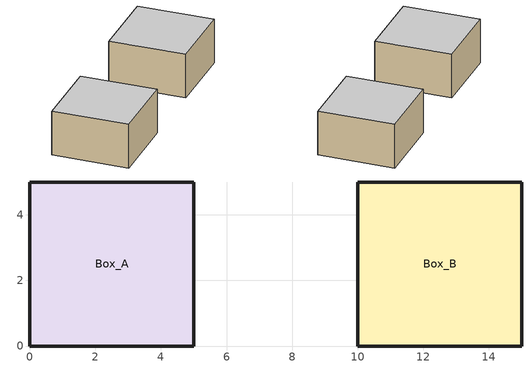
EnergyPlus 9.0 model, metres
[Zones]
Box_A
 floor othersidecoefficients (Envelope_A): 0,0 0,5 5,5 5,0 z0
 wall othersidecoefficients (Envelope_A): 0,0 5,0 5,5 0,5 0,0 z0:3
 ceiling othersidecoefficients (Envelope_A): 0,5 0,0 5,0 5,5 z3
Box_B
 floor othersidecoefficients (Envelope_B): 10,0 10,5 15,5 15,0 z0
 wall othersidecoefficients (Envelope_B): 10,0 15,0 15,5 10,5 10,0 z0:3
 ceiling othersidecoefficients (Envelope_B): 10,5 10,0 15,0 15,5 z3
[Building]
Synthetic steady box: 0, Suburbs, 0.0001, 0.0001, MinimalShadowing, 100, 10
[Site:Location]
Synthetic sea-level site: 0, 0, 0, 0
[SizingPeriod:DesignDay]
Independent moist balance: 7, 21, SummerDesignDay, 32, 0, , , Dewpoint, 20, , , , , 101325, 0, 0, No, No, No, ASHRAEClearSky, , , , , 0
[Material:NoMass]
R2_A; R2_B: Smooth, 1.6, 0.9, 0.7, 0.7
[Construction]
Envelope_A: R2_A
Envelope_B: R2_B
[Zone]
Box_A; Box_B: 0, 0, 0, 0, 1, 2, 3, 75, 25
[SurfaceProperty:OtherSideCoefficients]
Ambient_A; Ambient_B: 25, 0, 0, 1, 0, 0, 0
[ThermostatSetpoint:DualSetpoint]
Setpoints_A: Heat_A, Cool_A
Setpoints_B: Heat_B, Cool_B
[ZoneControl:Thermostat]
Control_A: Box_A, Control_A, ThermostatSetpoint:DualSetpoint, Setpoints_A
Control_B: Box_B, Control_B, ThermostatSetpoint:DualSetpoint, Setpoints_B
[Zone equipment]
Box_A: Ideal_A
Box_B: Ideal_B
[ZoneHVAC:IdealLoadsAirSystem]
Ideal_A: , Supply_A, , , 50, 14, .015, .004, NoLimit, , , NoLimit, , , , , Humidistat, , Humidistat, , , None, NoEconomizer, None, 0, 0
Ideal_B: , Supply_B, , , 50, 14, .015, .004, NoLimit, , , NoLimit, , , , , Humidistat, , Humidistat, , , None, NoEconomizer, None, 0, 0
[OtherEquipment]
Declared moisture and heat_A: None, Box_A, Always_A, EquipmentLevel, 600, , , 0, 0, 0
Declared moisture and heat_B: None, Box_B, Always_B, EquipmentLevel, 600, , , 0, 0, 0
[Schedule:Constant]
Heat_A: Any_A, 22
Cool_A: Any_A, 24
Control_A: Any_A, 4
Heat_B: Any_B, 22
Cool_B: Any_B, 24
Control_B: Any_B, 4
[Schedule:Compact]
Always_A: Any_A, Through:12/31, For:AllDays, Until:12:00, 1, Until:24:00, 3
Always_B: Any_B, Through:12/31, For:AllDays, Until:12:00, 3, Until:24:00, 1
